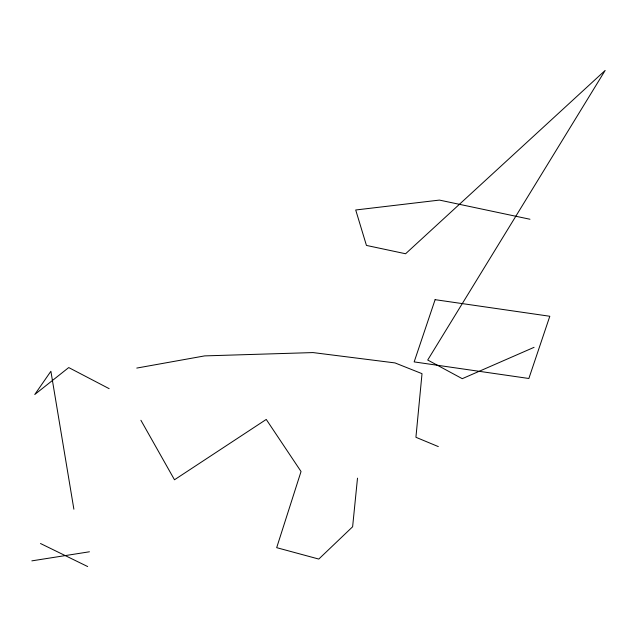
<?xml version="1.0" encoding="UTF-8"?>
<svg xmlns="http://www.w3.org/2000/svg" width="637" height="637" viewBox="0 0 637 637"><rect width="100%" height="100%" fill="white"/><g stroke="black" fill="none" stroke-linecap="round" stroke-linejoin="round"><path stroke-width="0.96" d="M357.5 478.156L352.619 526.775L318.787 559.063L276.681 547.669L301.038 471.507L266.25 419.433L174.49 479.772L140.904 420.269M534.069 347.332L462.263 378.681L427.714 360.024L605.15 70.444L405.586 253.757L366.442 245.428L355.709 209.987L439.434 200.09L529.96 219.247M136.78 368.075L204.684 355.892L312.99 352.579L395.012 362.923L422.02 373.664L415.921 437.285L438.312 446.593M31.85 560.863L89.435 551.785M40.497 543.512L87.675 566.556M109.158 388.666L68.732 367.565L34.764 394.51L50.888 371.267L73.876 509.194M435.111 299.669L414.161 361.904L528.861 378.489L549.811 316.263L435.111 299.669"/></g></svg>
